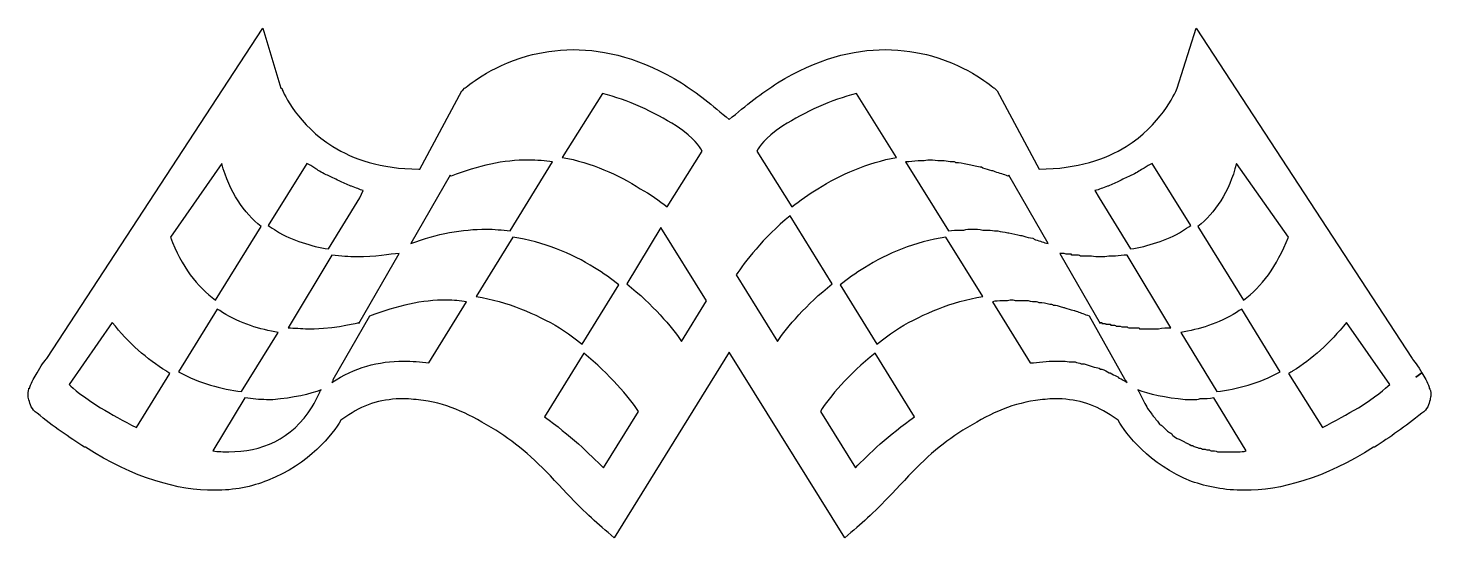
# Model space of a CAD drawing. Header units: centimetres. Extents: x -28.8 to 28.8, y -10.5 to 10.5.
import ezdxf

# ---------------------------------------------------------------- set-up
doc = ezdxf.new("R2010")
doc.units = ezdxf.units.CM
doc.header["$MEASUREMENT"] = 0
doc.layers.add('Layer 1', color=7, linetype='Continuous')

msp = doc.modelspace()

# ---------------------------------------------------------------- linework, layer by layer
at = {"layer": 'Layer 1'}
for points, knots in [([(28.77051, -4.3127), (28.77051, -4.3127), (28.77051, -4.3127), (28.77051, -4.3127), (28.77051, -4.3127), (28.77051, -4.3127), (28.77051, -4.27571), (28.77051, -4.27571), (28.77051, -4.27571), (28.69651, -4.05473), (28.58655, -3.87026), (28.47455, -3.68627), (28.47455, -3.68627), (28.47455, -3.68627), (28.21653, -3.87026), (28.21653, -3.87026), (28.21653, -3.87026), (28.21653, -3.87026), (28.47455, -3.68627), (28.47455, -3.68627), (28.47455, -3.68627), (28.32855, -3.42827), (28.10657, -3.1698), (28.06955, -3.0963), (28.06955, -3.0963), (28.06955, -3.0963), (19.18617, 10.46878), (19.18617, 10.46878), (19.18617, 10.46878), (19.18617, 10.46878), (18.41221, 7.99895), (18.41221, 7.99895), (18.41221, 7.99895), (18.41221, 7.99895), (18.41221, 7.99895), (18.41221, 7.99895), (18.41221, 7.99895), (18.30122, 7.74098), (17.71128, 6.48754), (16.31137, 5.60312), (16.31137, 5.60312), (15.46341, 5.08716), (14.32054, 4.68168), (12.73563, 4.68168), (12.73563, 4.68168), (12.73563, 4.68168), (12.73563, 4.68168), (12.73563, 4.68168), (12.73563, 4.68168), (12.73563, 4.68168), (11.00277, 7.88846), (11.00277, 7.88846), (11.00277, 7.88846), (11.00277, 7.88846), (10.89178, 7.99895), (10.89178, 7.99895), (10.89178, 7.99895), (10.81875, 8.03594), (9.89785, 8.88388), (8.31193, 9.32586), (8.31193, 9.32586), (7.759, 9.47334), (7.13199, 9.58383), (6.3951, 9.58383), (6.3951, 9.58383), (5.10515, 9.58383), (3.5943, 9.21534), (1.97238, 8.22043), (1.97238, 8.22043), (1.34545, 7.81445), (0.68248, 7.29849), (-0.01845, 6.70902), (-0.01845, 6.70902), (-0.68142, 7.29849), (-1.34539, 7.81445), (-1.97235, 8.22043), (-1.97235, 8.22043), (-3.59422, 9.21537), (-5.10512, 9.58383), (-6.43304, 9.58383), (-6.43304, 9.58383), (-7.133, 9.58383), (-7.75895, 9.47334), (-8.3129, 9.32586), (-8.3129, 9.32586), (-9.8968, 8.88387), (-10.81874, 8.03594), (-10.89275, 7.99895), (-10.89275, 7.99895), (-10.89275, 7.99895), (-10.96675, 7.92545), (-10.96675, 7.92545), (-10.96675, 7.92545), (-10.96675, 7.92545), (-11.00273, 7.88846), (-11.00273, 7.88846), (-11.00273, 7.88846), (-11.00273, 7.88846), (-12.73562, 4.68168), (-12.73562, 4.68168), (-12.73562, 4.68168), (-12.73562, 4.68168), (-12.77262, 4.68168), (-12.77262, 4.68168), (-12.77262, 4.68168), (-14.35848, 4.68168), (-15.46343, 5.08715), (-16.31137, 5.60312), (-16.31137, 5.60312), (-17.71229, 6.48754), (-18.33824, 7.74098), (-18.41221, 7.99895), (-18.41221, 7.99895), (-18.4492, 7.99895), (-18.4492, 7.99895), (-18.4492, 7.99895), (-18.4492, 7.99895), (-18.4492, 7.99895), (-19.18619, 10.46878), (-19.18619, 10.46878), (-19.18619, 10.46878), (-19.18619, 10.46878), (-28.06958, -3.09627), (-28.06958, -3.09627), (-28.06958, -3.09627), (-28.14358, -3.16977), (-28.32755, -3.42824), (-28.47556, -3.68624), (-28.47556, -3.68624), (-28.58655, -3.87023), (-28.69755, -4.05473), (-28.77054, -4.27568), (-28.77054, -4.27568), (-28.77054, -4.27568), (-28.77054, -4.31267), (-28.77054, -4.31267), (-28.77054, -4.31267), (-28.77054, -4.31267), (-28.80753, -4.31267), (-28.80753, -4.31267), (-28.80753, -4.31267), (-28.80753, -4.34966), (-28.84452, -4.46018), (-28.84452, -4.60765), (-28.84452, -4.60765), (-28.84452, -4.64464), (-28.84452, -4.71814), (-28.80753, -4.79161), (-28.80753, -4.79161), (-28.77054, -4.97613), (-28.69754, -5.19708), (-28.47556, -5.34456), (-28.47556, -5.34456), (-27.81161, -5.89751), (-27.14865, -6.34), (-26.52169, -6.74548), (-26.52169, -6.74548), (-26.52169, -6.74548), (-26.48568, -6.74549), (-26.48568, -6.74549), (-26.48568, -6.74549), (-24.45781, -8.03589), (-22.68793, -8.51486), (-21.17705, -8.51486), (-21.17705, -8.51486), (-20.3661, -8.51486), (-19.62916, -8.36738), (-19.0022, -8.10939), (-19.0022, -8.10939), (-17.27032, -7.44595), (-16.31139, -6.19254), (-15.98042, -5.63956), (-15.98042, -5.63956), (-15.86842, -5.56606), (-15.75843, -5.49208), (-15.64845, -5.41855), (-15.64845, -5.41855), (-14.9845, -4.9391), (-14.21055, -4.75511), (-13.3996, -4.75511), (-13.3996, -4.75511), (-13.14063, -4.75511), (-12.84665, -4.7916), (-12.58865, -4.82858), (-12.58865, -4.82858), (-11.48272, -4.97609), (-10.67182, -5.41855), (-9.60288, -6.04503), (-9.60288, -6.04503), (-8.71793, -6.63497), (-7.94397, -7.26145), (-7.02303, -8.29386), (-7.02303, -8.29386), (-6.0641, -9.2888), (-5.65913, -9.69427), (-4.99516, -10.24723), (-4.99516, -10.24723), (-4.99516, -10.24723), (-4.73716, -10.46871), (-4.73716, -10.46871), (-4.73716, -10.46871), (-4.73716, -10.46871), (-0.01847, -2.83823), (-0.01847, -2.83823), (-0.01847, -2.83823), (-0.01847, -2.83823), (4.73617, -10.46871), (4.73617, -10.46871), (4.73617, -10.46871), (4.73617, -10.46871), (4.99414, -10.24723), (4.99414, -10.24723), (4.99414, -10.24723), (5.65814, -9.69428), (6.06409, -9.28878), (7.02204, -8.29386), (7.02204, -8.29386), (7.94401, -7.26143), (8.67992, -6.63498), (9.60189, -6.04503), (9.60189, -6.04503), (10.63382, -5.41855), (11.48173, -4.97611), (12.58766, -4.82858), (12.58766, -4.82858), (12.84568, -4.79159), (13.10365, -4.75511), (13.36162, -4.75511), (13.36162, -4.75511), (14.20958, -4.75511), (14.94751, -4.9391), (15.64749, -5.41855), (15.64749, -5.41855), (15.75745, -5.49205), (15.86847, -5.56603), (15.97946, -5.63956), (15.97946, -5.63956), (16.31143, -6.19251), (17.23237, -7.44592), (19.00124, -8.14638), (19.00124, -8.14638), (19.6292, -8.36739), (20.36514, -8.51487), (21.17712, -8.51487), (21.17712, -8.51487), (22.65098, -8.51487), (24.45687, -8.03589), (26.48477, -6.7455), (26.48477, -6.7455), (26.48477, -6.7455), (26.52169, -6.74549), (26.52169, -6.74549), (26.52169, -6.74549), (27.14867, -6.34002), (27.77462, -5.89753), (28.47461, -5.34457), (28.47461, -5.34457), (28.69657, -5.19709), (28.77057, -4.97611), (28.80658, -4.79162), (28.80658, -4.79162), (28.80658, -4.71815), (28.84457, -4.64464), (28.84457, -4.60766), (28.84457, -4.60766), (28.84452, -4.4602), (28.80652, -4.34968), (28.77051, -4.3127)], [0, 0, 0, 0, 0.01470588, 0.01470588, 0.01470588, 0.01470588, 0.02941176, 0.02941176, 0.02941176, 0.02941176, 0.04411765, 0.04411765, 0.04411765, 0.04411765, 0.05882353, 0.05882353, 0.05882353, 0.05882353, 0.07352941, 0.07352941, 0.07352941, 0.07352941, 0.08823529, 0.08823529, 0.08823529, 0.08823529, 0.10294118, 0.10294118, 0.10294118, 0.10294118, 0.11764706, 0.11764706, 0.11764706, 0.11764706, 0.13235294, 0.13235294, 0.13235294, 0.13235294, 0.14705882, 0.14705882, 0.14705882, 0.14705882, 0.16176471, 0.16176471, 0.16176471, 0.16176471, 0.17647059, 0.17647059, 0.17647059, 0.17647059, 0.19117647, 0.19117647, 0.19117647, 0.19117647, 0.20588235, 0.20588235, 0.20588235, 0.20588235, 0.22058824, 0.22058824, 0.22058824, 0.22058824, 0.23529412, 0.23529412, 0.23529412, 0.23529412, 0.25, 0.25, 0.25, 0.25, 0.26470588, 0.26470588, 0.26470588, 0.26470588, 0.27941176, 0.27941176, 0.27941176, 0.27941176, 0.29411765, 0.29411765, 0.29411765, 0.29411765, 0.30882353, 0.30882353, 0.30882353, 0.30882353, 0.32352941, 0.32352941, 0.32352941, 0.32352941, 0.33823529, 0.33823529, 0.33823529, 0.33823529, 0.35294118, 0.35294118, 0.35294118, 0.35294118, 0.36764706, 0.36764706, 0.36764706, 0.36764706, 0.38235294, 0.38235294, 0.38235294, 0.38235294, 0.39705882, 0.39705882, 0.39705882, 0.39705882, 0.41176471, 0.41176471, 0.41176471, 0.41176471, 0.42647059, 0.42647059, 0.42647059, 0.42647059, 0.44117647, 0.44117647, 0.44117647, 0.44117647, 0.45588235, 0.45588235, 0.45588235, 0.45588235, 0.47058824, 0.47058824, 0.47058824, 0.47058824, 0.48529412, 0.48529412, 0.48529412, 0.48529412, 0.5, 0.5, 0.5, 0.5, 0.51470588, 0.51470588, 0.51470588, 0.51470588, 0.52941176, 0.52941176, 0.52941176, 0.52941176, 0.54411765, 0.54411765, 0.54411765, 0.54411765, 0.55882353, 0.55882353, 0.55882353, 0.55882353, 0.57352941, 0.57352941, 0.57352941, 0.57352941, 0.58823529, 0.58823529, 0.58823529, 0.58823529, 0.60294118, 0.60294118, 0.60294118, 0.60294118, 0.61764706, 0.61764706, 0.61764706, 0.61764706, 0.63235294, 0.63235294, 0.63235294, 0.63235294, 0.64705882, 0.64705882, 0.64705882, 0.64705882, 0.66176471, 0.66176471, 0.66176471, 0.66176471, 0.67647059, 0.67647059, 0.67647059, 0.67647059, 0.69117647, 0.69117647, 0.69117647, 0.69117647, 0.70588235, 0.70588235, 0.70588235, 0.70588235, 0.72058824, 0.72058824, 0.72058824, 0.72058824, 0.73529412, 0.73529412, 0.73529412, 0.73529412, 0.75, 0.75, 0.75, 0.75, 0.76470588, 0.76470588, 0.76470588, 0.76470588, 0.77941176, 0.77941176, 0.77941176, 0.77941176, 0.79411765, 0.79411765, 0.79411765, 0.79411765, 0.80882353, 0.80882353, 0.80882353, 0.80882353, 0.82352941, 0.82352941, 0.82352941, 0.82352941, 0.83823529, 0.83823529, 0.83823529, 0.83823529, 0.85294118, 0.85294118, 0.85294118, 0.85294118, 0.86764706, 0.86764706, 0.86764706, 0.86764706, 0.88235294, 0.88235294, 0.88235294, 0.88235294, 0.89705882, 0.89705882, 0.89705882, 0.89705882, 0.91176471, 0.91176471, 0.91176471, 0.91176471, 0.92647059, 0.92647059, 0.92647059, 0.92647059, 0.94117647, 0.94117647, 0.94117647, 0.94117647, 0.95588235, 0.95588235, 0.95588235, 0.95588235, 0.97058824, 0.97058824, 0.97058824, 0.97058824, 1, 1, 1, 1]), ([(-2.56232, 3.13329), (-2.89331, 3.39126), (-3.26228, 3.64925), (-3.66727, 3.87074), (-3.66727, 3.87074), (-4.58921, 4.46021), (-5.65913, 4.93966), (-6.87503, 5.16064), (-6.87503, 5.16064), (-6.87503, 5.16064), (-5.21617, 7.77795), (-5.21617, 7.77795), (-5.21617, 7.77795), (-4.18424, 7.51998), (-3.11533, 7.0405), (-2.19336, 6.45104), (-2.19336, 6.45104), (-1.38246, 5.89809), (-1.27145, 5.64009), (-1.12444, 5.41861), (-1.12444, 5.41861), (-1.12444, 5.41861), (-2.56232, 3.13329), (-2.56232, 3.13329)], [0, 0, 0, 0, 0.14285714, 0.14285714, 0.14285714, 0.14285714, 0.28571429, 0.28571429, 0.28571429, 0.28571429, 0.42857143, 0.42857143, 0.42857143, 0.42857143, 0.57142857, 0.57142857, 0.57142857, 0.57142857, 0.71428571, 0.71428571, 0.71428571, 0.71428571, 1, 1, 1, 1]), ([(3.63023, 3.87074), (3.2623, 3.64926), (2.89326, 3.39126), (2.56235, 3.13329), (2.56235, 3.13329), (2.56235, 3.13329), (1.12445, 5.41863), (1.12445, 5.41863), (1.12445, 5.41863), (1.27143, 5.64011), (1.38242, 5.89811), (2.19233, 6.45106), (2.19233, 6.45106), (3.1143, 7.04053), (4.18419, 7.51998), (5.21612, 7.77797), (5.21612, 7.77797), (5.21612, 7.77797), (6.874, 5.16066), (6.874, 5.16066), (6.874, 5.16066), (5.65813, 4.93965), (4.58918, 4.4602), (3.63023, 3.87074)], [0, 0, 0, 0, 0.14285714, 0.14285714, 0.14285714, 0.14285714, 0.28571429, 0.28571429, 0.28571429, 0.28571429, 0.42857143, 0.42857143, 0.42857143, 0.42857143, 0.57142857, 0.57142857, 0.57142857, 0.57142857, 0.71428571, 0.71428571, 0.71428571, 0.71428571, 1, 1, 1, 1]), ([(-21.14006, -0.70044), (-21.87801, -0.14749), (-22.54098, 0.66346), (-22.98394, 1.87988), (-22.98394, 1.87988), (-22.98394, 1.87988), (-20.88209, 4.90267), (-20.88209, 4.90267), (-20.88209, 4.90267), (-20.55012, 3.72326), (-19.96015, 2.8753), (-19.26019, 2.32235), (-19.26019, 2.32235), (-19.26019, 2.32235), (-21.14006, -0.70044), (-21.14006, -0.70044)], [0, 0, 0, 0, 0.2, 0.2, 0.2, 0.2, 0.4, 0.4, 0.4, 0.4, 0.6, 0.6, 0.6, 0.6, 1, 1, 1, 1]), ([(-15.05848, 3.79676), (-15.05848, 3.79676), (-15.05848, 3.79676), (-15.05848, 3.79676), (-15.05848, 3.79676), (-15.05848, 3.79676), (-15.20546, 3.50178), (-15.20546, 3.50178), (-15.20546, 3.50178), (-15.20546, 3.50178), (-15.20546, 3.50178), (-15.20546, 3.50178), (-15.20546, 3.50178), (-15.20546, 3.50178), (-16.49639, 1.40094), (-16.49639, 1.40094), (-16.49639, 1.40094), (-17.19635, 1.51143), (-17.9703, 1.73241), (-18.63425, 2.13788), (-18.63425, 2.13788), (-18.74424, 2.21188), (-18.85422, 2.28536), (-18.96622, 2.35936), (-18.96622, 2.35936), (-18.96622, 2.35936), (-17.38033, 4.90267), (-17.38033, 4.90267), (-17.38033, 4.90267), (-17.27034, 4.86568), (-17.15935, 4.79218), (-17.04836, 4.71818), (-17.04836, 4.71818), (-16.93837, 4.64468), (-16.79039, 4.53419), (-16.60637, 4.46021), (-16.60637, 4.46021), (-16.60637, 4.46021), (-16.56938, 4.42372), (-16.53239, 4.42372), (-16.53239, 4.42372), (-16.38539, 4.34974), (-16.23841, 4.27624), (-16.05341, 4.20224), (-16.05341, 4.20224), (-16.05341, 4.20224), (-16.05341, 4.20224), (-16.05341, 4.20224), (-16.05341, 4.20224), (-15.90643, 4.12874), (-15.72144, 4.05476), (-15.57443, 3.98126), (-15.57443, 3.98126), (-15.57443, 3.98126), (-15.53746, 3.98125), (-15.53746, 3.98125), (-15.53746, 3.98125), (-15.35244, 3.90722), (-15.20546, 3.83375), (-15.05848, 3.79676), (-15.05848, 3.79676), (-15.05848, 3.79676), (-15.05848, 3.79676), (-15.05848, 3.79676)], [0, 0, 0, 0, 0.05882353, 0.05882353, 0.05882353, 0.05882353, 0.11764706, 0.11764706, 0.11764706, 0.11764706, 0.17647059, 0.17647059, 0.17647059, 0.17647059, 0.23529412, 0.23529412, 0.23529412, 0.23529412, 0.29411765, 0.29411765, 0.29411765, 0.29411765, 0.35294118, 0.35294118, 0.35294118, 0.35294118, 0.41176471, 0.41176471, 0.41176471, 0.41176471, 0.47058824, 0.47058824, 0.47058824, 0.47058824, 0.52941176, 0.52941176, 0.52941176, 0.52941176, 0.58823529, 0.58823529, 0.58823529, 0.58823529, 0.64705882, 0.64705882, 0.64705882, 0.64705882, 0.70588235, 0.70588235, 0.70588235, 0.70588235, 0.76470588, 0.76470588, 0.76470588, 0.76470588, 0.82352941, 0.82352941, 0.82352941, 0.82352941, 0.88235294, 0.88235294, 0.88235294, 0.88235294, 1, 1, 1, 1]), ([(-9.01289, 2.13785), (-9.34489, 2.17484), (-9.67686, 2.21185), (-10.00886, 2.21185), (-10.00886, 2.21185), (-10.96678, 2.21185), (-12.0357, 2.02736), (-13.10464, 1.62188), (-13.10464, 1.62188), (-13.10464, 1.62188), (-11.48272, 4.42369), (-11.48272, 4.42369), (-11.48272, 4.42369), (-11.48272, 4.42369), (-11.44576, 4.3867), (-11.44576, 4.3867), (-11.44576, 4.3867), (-10.33983, 4.82919), (-9.27091, 5.05017), (-8.27497, 5.05017), (-8.27497, 5.05017), (-7.90699, 5.05017), (-7.57501, 5.01318), (-7.28104, 4.97617), (-7.28104, 4.97617), (-7.28104, 4.97617), (-9.01289, 2.13785), (-9.01289, 2.13785)], [0, 0, 0, 0, 0.125, 0.125, 0.125, 0.125, 0.25, 0.25, 0.25, 0.25, 0.375, 0.375, 0.375, 0.375, 0.5, 0.5, 0.5, 0.5, 0.625, 0.625, 0.625, 0.625, 0.75, 0.75, 0.75, 0.75, 1, 1, 1, 1]), ([(12.58762, 1.76939), (12.55166, 1.80638), (12.51362, 1.80638), (12.47766, 1.84339), (12.47766, 1.84339), (12.32965, 1.84339), (12.21969, 1.87988), (12.1087, 1.91689), (12.1087, 1.91689), (12.03567, 1.95388), (11.99771, 1.95388), (11.96167, 1.95388), (11.96167, 1.95388), (11.81366, 1.99087), (11.66571, 2.02735), (11.48169, 2.06437), (11.48169, 2.06437), (11.48169, 2.06437), (11.44573, 2.06437), (11.44573, 2.06437), (11.44573, 2.06437), (11.29772, 2.10136), (11.14971, 2.10136), (11.03975, 2.13787), (11.03975, 2.13787), (10.96575, 2.13787), (10.92974, 2.13787), (10.89174, 2.13787), (10.89174, 2.13787), (10.78173, 2.17486), (10.67177, 2.17486), (10.52376, 2.17486), (10.52376, 2.17486), (10.48677, 2.17486), (10.44976, 2.17486), (10.4138, 2.17486), (10.4138, 2.17486), (10.26579, 2.21185), (10.11778, 2.21185), (9.97083, 2.21185), (9.97083, 2.21185), (9.85984, 2.21185), (9.7498, 2.21185), (9.63886, 2.17486), (9.63886, 2.17486), (9.60187, 2.17486), (9.52787, 2.17486), (9.49183, 2.17486), (9.49183, 2.17486), (9.34382, 2.17486), (9.15986, 2.17486), (9.01185, 2.13787), (9.01185, 2.13787), (9.01185, 2.13787), (7.24298, 4.97616), (7.24298, 4.97616), (7.24298, 4.97616), (7.42798, 4.97616), (7.57495, 5.01315), (7.75897, 5.01315), (7.75897, 5.01315), (7.79596, 5.01315), (7.86996, 5.01315), (7.94397, 5.01315), (7.94397, 5.01315), (8.01694, 5.01315), (8.12793, 5.05014), (8.2379, 5.05014), (8.2379, 5.05014), (8.2379, 5.05014), (8.2379, 5.05014), (8.2379, 5.05014), (8.2379, 5.05014), (8.38591, 5.05014), (8.53392, 5.01315), (8.67989, 5.01315), (8.67989, 5.01315), (8.75389, 5.01315), (8.79186, 5.01315), (8.8279, 5.01315), (8.8279, 5.01315), (8.93889, 5.01315), (9.04991, 4.97616), (9.15987, 4.97616), (9.15987, 4.97616), (9.23387, 4.97616), (9.26983, 4.97616), (9.30788, 4.93967), (9.30788, 4.93967), (9.45486, 4.93967), (9.60186, 4.90268), (9.78582, 4.86569), (9.78582, 4.86569), (9.78582, 4.86569), (9.78582, 4.86569), (9.78582, 4.86569), (9.78582, 4.86569), (9.97082, 4.8292), (10.11779, 4.79219), (10.30279, 4.7552), (10.30279, 4.7552), (10.33978, 4.7552), (10.37576, 4.7552), (10.41378, 4.71821), (10.41378, 4.71821), (10.56076, 4.68172), (10.67175, 4.64471), (10.78171, 4.60772), (10.78171, 4.60772), (10.85571, 4.60772), (10.89172, 4.57073), (10.92972, 4.57073), (10.92972, 4.57073), (11.11374, 4.49723), (11.2977, 4.46024), (11.44571, 4.38674), (11.44571, 4.38674), (11.44571, 4.38674), (11.48167, 4.42373), (11.48167, 4.42373), (11.48167, 4.42373), (11.48167, 4.42373), (13.10359, 1.62192), (13.10359, 1.62192), (13.10359, 1.62192), (12.91959, 1.6589), (12.77164, 1.7324), (12.58762, 1.76939)], [0, 0, 0, 0, 0.03030303, 0.03030303, 0.03030303, 0.03030303, 0.06060606, 0.06060606, 0.06060606, 0.06060606, 0.09090909, 0.09090909, 0.09090909, 0.09090909, 0.12121212, 0.12121212, 0.12121212, 0.12121212, 0.15151515, 0.15151515, 0.15151515, 0.15151515, 0.18181818, 0.18181818, 0.18181818, 0.18181818, 0.21212121, 0.21212121, 0.21212121, 0.21212121, 0.24242424, 0.24242424, 0.24242424, 0.24242424, 0.27272727, 0.27272727, 0.27272727, 0.27272727, 0.3030303, 0.3030303, 0.3030303, 0.3030303, 0.33333333, 0.33333333, 0.33333333, 0.33333333, 0.36363636, 0.36363636, 0.36363636, 0.36363636, 0.39393939, 0.39393939, 0.39393939, 0.39393939, 0.42424242, 0.42424242, 0.42424242, 0.42424242, 0.45454545, 0.45454545, 0.45454545, 0.45454545, 0.48484848, 0.48484848, 0.48484848, 0.48484848, 0.51515152, 0.51515152, 0.51515152, 0.51515152, 0.54545455, 0.54545455, 0.54545455, 0.54545455, 0.57575758, 0.57575758, 0.57575758, 0.57575758, 0.60606061, 0.60606061, 0.60606061, 0.60606061, 0.63636364, 0.63636364, 0.63636364, 0.63636364, 0.66666667, 0.66666667, 0.66666667, 0.66666667, 0.6969697, 0.6969697, 0.6969697, 0.6969697, 0.72727273, 0.72727273, 0.72727273, 0.72727273, 0.75757576, 0.75757576, 0.75757576, 0.75757576, 0.78787879, 0.78787879, 0.78787879, 0.78787879, 0.81818182, 0.81818182, 0.81818182, 0.81818182, 0.84848485, 0.84848485, 0.84848485, 0.84848485, 0.87878788, 0.87878788, 0.87878788, 0.87878788, 0.90909091, 0.90909091, 0.90909091, 0.90909091, 0.93939394, 0.93939394, 0.93939394, 0.93939394, 1, 1, 1, 1]), ([(15.5374, 3.98123), (15.5374, 3.98123), (15.57341, 3.98123), (15.57341, 3.98123), (15.57341, 3.98123), (15.72142, 4.05473), (15.90538, 4.12871), (16.05339, 4.20221), (16.05339, 4.20221), (16.05339, 4.20221), (16.05339, 4.20221), (16.05339, 4.20221), (16.05339, 4.20221), (16.20037, 4.27621), (16.38536, 4.34972), (16.53234, 4.42369), (16.53234, 4.42369), (16.56933, 4.42369), (16.56933, 4.46018), (16.60537, 4.46018), (16.60537, 4.46018), (16.75338, 4.53418), (16.90139, 4.64467), (17.04834, 4.71815), (17.04834, 4.71815), (17.15933, 4.79215), (17.26932, 4.86566), (17.37933, 4.90264), (17.37933, 4.90264), (17.37933, 4.90264), (18.96522, 2.35933), (18.96522, 2.35933), (18.96522, 2.35933), (18.85423, 2.28533), (18.74321, 2.21185), (18.63319, 2.13785), (18.63319, 2.13785), (17.96924, 1.73238), (17.19529, 1.5114), (16.49533, 1.40091), (16.49533, 1.40091), (16.49533, 1.40091), (15.20543, 3.50175), (15.20543, 3.50175), (15.20543, 3.50175), (15.20543, 3.50175), (15.20543, 3.50175), (15.20543, 3.50175), (15.20543, 3.50175), (15.20543, 3.50175), (15.02147, 3.79673), (15.02147, 3.79673), (15.02147, 3.79673), (15.02147, 3.79673), (15.02147, 3.79673), (15.02147, 3.79673), (15.02147, 3.79673), (15.20543, 3.83375), (15.35246, 3.90722), (15.5374, 3.98123)], [0, 0, 0, 0, 0.0625, 0.0625, 0.0625, 0.0625, 0.125, 0.125, 0.125, 0.125, 0.1875, 0.1875, 0.1875, 0.1875, 0.25, 0.25, 0.25, 0.25, 0.3125, 0.3125, 0.3125, 0.3125, 0.375, 0.375, 0.375, 0.375, 0.4375, 0.4375, 0.4375, 0.4375, 0.5, 0.5, 0.5, 0.5, 0.5625, 0.5625, 0.5625, 0.5625, 0.625, 0.625, 0.625, 0.625, 0.6875, 0.6875, 0.6875, 0.6875, 0.75, 0.75, 0.75, 0.75, 0.8125, 0.8125, 0.8125, 0.8125, 0.875, 0.875, 0.875, 0.875, 1, 1, 1, 1]), ([(21.14006, -0.70044), (21.14006, -0.70044), (19.25914, 2.32235), (19.25914, 2.32235), (19.25914, 2.32235), (19.96013, 2.8753), (20.55007, 3.72327), (20.84503, 4.90267), (20.84503, 4.90267), (20.84503, 4.90267), (22.98289, 1.87988), (22.98289, 1.87988), (22.98289, 1.87988), (22.50293, 0.66346), (21.87698, -0.14749), (21.14006, -0.70044)], [0, 0, 0, 0, 0.2, 0.2, 0.2, 0.2, 0.4, 0.4, 0.4, 0.4, 0.6, 0.6, 0.6, 0.6, 1, 1, 1, 1]), ([(1.97235, -2.39584), (1.97235, -2.39584), (0.27648, 0.33199), (0.27648, 0.33199), (0.27648, 0.33199), (0.60845, 0.84795), (1.38241, 1.8434), (2.48834, 2.76481), (2.48834, 2.76481), (2.48834, 2.76481), (4.22022, -0.037), (4.22022, -0.037), (4.22022, -0.037), (3.15131, -0.88444), (2.37735, -1.80587), (1.97235, -2.39584)], [0, 0, 0, 0, 0.2, 0.2, 0.2, 0.2, 0.4, 0.4, 0.4, 0.4, 0.6, 0.6, 0.6, 0.6, 1, 1, 1, 1]), ([(-10.4138, -0.55297), (-10.4138, -0.55297), (-8.90292, 1.87987), (-8.90292, 1.87987), (-8.90292, 1.87987), (-7.64898, 1.69588), (-6.50606, 1.2164), (-5.54814, 0.62696), (-5.54814, 0.62696), (-5.17918, 0.40548), (-4.84721, 0.14751), (-4.5532, -0.0735), (-4.5532, -0.0735), (-4.5532, -0.0735), (-6.06408, -2.50632), (-6.06408, -2.50632), (-6.06408, -2.50632), (-6.35906, -2.28534), (-6.65304, -2.06436), (-6.98504, -1.84288), (-6.98504, -1.84288), (-7.98096, -1.25342), (-9.1229, -0.77395), (-10.4138, -0.55297)], [0, 0, 0, 0, 0.14285714, 0.14285714, 0.14285714, 0.14285714, 0.28571429, 0.28571429, 0.28571429, 0.28571429, 0.42857143, 0.42857143, 0.42857143, 0.42857143, 0.57142857, 0.57142857, 0.57142857, 0.57142857, 0.71428571, 0.71428571, 0.71428571, 0.71428571, 1, 1, 1, 1]), ([(-1.97238, -2.39584), (-2.37738, -1.80587), (-3.15131, -0.88443), (-4.22123, -0.037), (-4.22123, -0.037), (-4.22123, -0.037), (-2.82031, 2.28533), (-2.82031, 2.28533), (-2.82031, 2.28533), (-2.82031, 2.28533), (-0.94045, -0.73695), (-0.94045, -0.73695), (-0.94045, -0.73695), (-0.94045, -0.73695), (-1.97238, -2.39584), (-1.97238, -2.39584)], [0, 0, 0, 0, 0.2, 0.2, 0.2, 0.2, 0.4, 0.4, 0.4, 0.4, 0.6, 0.6, 0.6, 0.6, 1, 1, 1, 1]), ([(6.06408, -2.50631), (6.06408, -2.50631), (4.55217, -0.07349), (4.55217, -0.07349), (4.55217, -0.07349), (4.84713, 0.14752), (5.17812, 0.40549), (5.54809, 0.62697), (5.54809, 0.62697), (6.50601, 1.21644), (7.61195, 1.69589), (8.9019, 1.87988), (8.9019, 1.87988), (8.9019, 1.87988), (10.41381, -0.55296), (10.41381, -0.55296), (10.41381, -0.55296), (9.12288, -0.77394), (7.97996, -1.25342), (6.98502, -1.84286), (6.98502, -1.84286), (6.65304, -2.06435), (6.35808, -2.28535), (6.06408, -2.50631)], [0, 0, 0, 0, 0.14285714, 0.14285714, 0.14285714, 0.14285714, 0.28571429, 0.28571429, 0.28571429, 0.28571429, 0.42857143, 0.42857143, 0.42857143, 0.42857143, 0.57142857, 0.57142857, 0.57142857, 0.57142857, 0.71428571, 0.71428571, 0.71428571, 0.71428571, 1, 1, 1, 1]), ([(-15.24245, -1.65887), (-15.24245, -1.65887), (-15.24245, -1.62188), (-15.24245, -1.62188), (-15.24245, -1.62188), (-15.27944, -1.62188), (-16.01638, -1.84289), (-17.08533, -1.87988), (-17.08533, -1.87988), (-17.15933, -1.87988), (-17.23233, -1.87988), (-17.3433, -1.87988), (-17.3433, -1.87988), (-17.6023, -1.87988), (-17.89625, -1.84289), (-18.15425, -1.84289), (-18.15425, -1.84289), (-18.15425, -1.84289), (-16.34839, 1.14291), (-16.34839, 1.14291), (-16.34839, 1.14291), (-15.98041, 1.10592), (-15.64843, 1.06891), (-15.31646, 1.06891), (-15.31646, 1.06891), (-14.57851, 1.06891), (-13.95256, 1.1794), (-13.58357, 1.21639), (-13.58357, 1.21639), (-13.58357, 1.21639), (-15.24245, -1.65887), (-15.24245, -1.65887)], [0, 0, 0, 0, 0.11111111, 0.11111111, 0.11111111, 0.11111111, 0.22222222, 0.22222222, 0.22222222, 0.22222222, 0.33333333, 0.33333333, 0.33333333, 0.33333333, 0.44444444, 0.44444444, 0.44444444, 0.44444444, 0.55555556, 0.55555556, 0.55555556, 0.55555556, 0.66666667, 0.66666667, 0.66666667, 0.66666667, 0.77777778, 0.77777778, 0.77777778, 0.77777778, 1, 1, 1, 1]), ([(15.05745, 1.06893), (15.09444, 1.06893), (15.13145, 1.06893), (15.16844, 1.06893), (15.16844, 1.06893), (15.20543, 1.06893), (15.27943, 1.06893), (15.35246, 1.06893), (15.35246, 1.06893), (15.4634, 1.06893), (15.57344, 1.10592), (15.68443, 1.10592), (15.68443, 1.10592), (15.7574, 1.10592), (15.79542, 1.10592), (15.86839, 1.10592), (15.86839, 1.10592), (16.01542, 1.10592), (16.20036, 1.14291), (16.34739, 1.14291), (16.34739, 1.14291), (16.34739, 1.14291), (18.15426, -1.84289), (18.15426, -1.84289), (18.15426, -1.84289), (17.96926, -1.84289), (17.82229, -1.84289), (17.63729, -1.87988), (17.63729, -1.87988), (17.60128, -1.87988), (17.56426, -1.87988), (17.49031, -1.87988), (17.49031, -1.87988), (17.45332, -1.87988), (17.37932, -1.87988), (17.34328, -1.87988), (17.34328, -1.87988), (17.23229, -1.87988), (17.15932, -1.87988), (17.08531, -1.87988), (17.08531, -1.87988), (17.0113, -1.87988), (16.9373, -1.87988), (16.8633, -1.87988), (16.8633, -1.87988), (16.8633, -1.84289), (16.82734, -1.84289), (16.79033, -1.84289), (16.79033, -1.84289), (16.75332, -1.84289), (16.71633, -1.84289), (16.67934, -1.84289), (16.67934, -1.84289), (16.67934, -1.84289), (16.64333, -1.84289), (16.60534, -1.84289), (16.60534, -1.84289), (16.56933, -1.84289), (16.53231, -1.84289), (16.53231, -1.84289), (16.53231, -1.84289), (16.49532, -1.84289), (16.45836, -1.84289), (16.42137, -1.84289), (16.42137, -1.84289), (16.38536, -1.84289), (16.38536, -1.8059), (16.34737, -1.8059), (16.34737, -1.8059), (16.31136, -1.8059), (16.27337, -1.8059), (16.27337, -1.8059), (16.27337, -1.8059), (16.23736, -1.8059), (16.20034, -1.8059), (16.20034, -1.8059), (16.20034, -1.8059), (16.16335, -1.8059), (16.12737, -1.8059), (16.12737, -1.8059), (16.12737, -1.8059), (16.08932, -1.76941), (16.05337, -1.76941), (16.0154, -1.76941), (16.0154, -1.76941), (16.0154, -1.76941), (15.97939, -1.76941), (15.97939, -1.76941), (15.97939, -1.76941), (15.9424, -1.76941), (15.90539, -1.76941), (15.90539, -1.76941), (15.90539, -1.76941), (15.8684, -1.76941), (15.8684, -1.73242), (15.83139, -1.73242), (15.83139, -1.73242), (15.83139, -1.73242), (15.79543, -1.73242), (15.75739, -1.73242), (15.75739, -1.73242), (15.75739, -1.73242), (15.72142, -1.73243), (15.72142, -1.73243), (15.72142, -1.73243), (15.68443, -1.73243), (15.68443, -1.73243), (15.64742, -1.69544), (15.64742, -1.69544), (15.64742, -1.69544), (15.61043, -1.69544), (15.61043, -1.69544), (15.61043, -1.69544), (15.57344, -1.69544), (15.57344, -1.69544), (15.5374, -1.69544), (15.5374, -1.69544), (15.5374, -1.69544), (15.5374, -1.69544), (15.49941, -1.69544), (15.49941, -1.69544), (15.49941, -1.69544), (15.4634, -1.69544), (15.4634, -1.65893), (15.4634, -1.65893), (15.4634, -1.65893), (15.4634, -1.65893), (15.42646, -1.65893), (15.42646, -1.65893), (15.42646, -1.65893), (15.38948, -1.65892), (15.38948, -1.65892), (15.38948, -1.65892), (15.38948, -1.65892), (15.35249, -1.65892), (15.35249, -1.65892), (15.35249, -1.65892), (15.35249, -1.65892), (15.35249, -1.65892), (15.3155, -1.65892), (15.3155, -1.65892), (15.3155, -1.65892), (15.3155, -1.62193), (15.3155, -1.62193), (15.3155, -1.62193), (15.27949, -1.62193), (15.2415, -1.62193), (15.2415, -1.62193), (15.2415, -1.62193), (15.2415, -1.62193), (15.2415, -1.65892), (15.2415, -1.65892), (15.2415, -1.65892), (15.2415, -1.65892), (13.58362, 1.21636), (13.58362, 1.21636), (13.58362, 1.21636), (13.65762, 1.21636), (13.69358, 1.21636), (13.76758, 1.21636), (13.76758, 1.21636), (13.80457, 1.21636), (13.80457, 1.17937), (13.84158, 1.17937), (13.84158, 1.17937), (13.91558, 1.17937), (13.98856, 1.17937), (14.06256, 1.17937), (14.06256, 1.17937), (14.06256, 1.14288), (14.06256, 1.14288), (14.09955, 1.14288), (14.09955, 1.14288), (14.17355, 1.14288), (14.24658, 1.14288), (14.35757, 1.14288), (14.35757, 1.14288), (14.39353, 1.14288), (14.39353, 1.10589), (14.43152, 1.10589), (14.43152, 1.10589), (14.50552, 1.10589), (14.61554, 1.10589), (14.68954, 1.10589), (14.68954, 1.10589), (14.7255, 1.10589), (14.7255, 1.10589), (14.7255, 1.10589), (14.7255, 1.10589), (14.83647, 1.10592), (14.94746, 1.10592), (15.05745, 1.06893)], [0, 0, 0, 0, 0.02040816, 0.02040816, 0.02040816, 0.02040816, 0.04081633, 0.04081633, 0.04081633, 0.04081633, 0.06122449, 0.06122449, 0.06122449, 0.06122449, 0.08163265, 0.08163265, 0.08163265, 0.08163265, 0.10204082, 0.10204082, 0.10204082, 0.10204082, 0.12244898, 0.12244898, 0.12244898, 0.12244898, 0.14285714, 0.14285714, 0.14285714, 0.14285714, 0.16326531, 0.16326531, 0.16326531, 0.16326531, 0.18367347, 0.18367347, 0.18367347, 0.18367347, 0.20408163, 0.20408163, 0.20408163, 0.20408163, 0.2244898, 0.2244898, 0.2244898, 0.2244898, 0.24489796, 0.24489796, 0.24489796, 0.24489796, 0.26530612, 0.26530612, 0.26530612, 0.26530612, 0.28571429, 0.28571429, 0.28571429, 0.28571429, 0.30612245, 0.30612245, 0.30612245, 0.30612245, 0.32653061, 0.32653061, 0.32653061, 0.32653061, 0.34693878, 0.34693878, 0.34693878, 0.34693878, 0.36734694, 0.36734694, 0.36734694, 0.36734694, 0.3877551, 0.3877551, 0.3877551, 0.3877551, 0.40816327, 0.40816327, 0.40816327, 0.40816327, 0.42857143, 0.42857143, 0.42857143, 0.42857143, 0.44897959, 0.44897959, 0.44897959, 0.44897959, 0.46938776, 0.46938776, 0.46938776, 0.46938776, 0.48979592, 0.48979592, 0.48979592, 0.48979592, 0.51020408, 0.51020408, 0.51020408, 0.51020408, 0.53061224, 0.53061224, 0.53061224, 0.53061224, 0.55102041, 0.55102041, 0.55102041, 0.55102041, 0.57142857, 0.57142857, 0.57142857, 0.57142857, 0.59183673, 0.59183673, 0.59183673, 0.59183673, 0.6122449, 0.6122449, 0.6122449, 0.6122449, 0.63265306, 0.63265306, 0.63265306, 0.63265306, 0.65306122, 0.65306122, 0.65306122, 0.65306122, 0.67346939, 0.67346939, 0.67346939, 0.67346939, 0.69387755, 0.69387755, 0.69387755, 0.69387755, 0.71428571, 0.71428571, 0.71428571, 0.71428571, 0.73469388, 0.73469388, 0.73469388, 0.73469388, 0.75510204, 0.75510204, 0.75510204, 0.75510204, 0.7755102, 0.7755102, 0.7755102, 0.7755102, 0.79591837, 0.79591837, 0.79591837, 0.79591837, 0.81632653, 0.81632653, 0.81632653, 0.81632653, 0.83673469, 0.83673469, 0.83673469, 0.83673469, 0.85714286, 0.85714286, 0.85714286, 0.85714286, 0.87755102, 0.87755102, 0.87755102, 0.87755102, 0.89795918, 0.89795918, 0.89795918, 0.89795918, 0.91836735, 0.91836735, 0.91836735, 0.91836735, 0.93877551, 0.93877551, 0.93877551, 0.93877551, 0.95918367, 0.95918367, 0.95918367, 0.95918367, 1, 1, 1, 1]), ([(-21.06606, -1.0689), (-20.99306, -1.10589), (-20.91908, -1.1424), (-20.84609, -1.21641), (-20.84609, -1.21641), (-20.84609, -1.21641), (-20.84609, -1.21641), (-20.84609, -1.21641), (-20.84609, -1.21641), (-20.10814, -1.65887), (-19.29719, -1.91687), (-18.56025, -2.02733), (-18.56025, -2.02733), (-18.56025, -2.02733), (-20.07113, -4.46017), (-20.07113, -4.46017), (-20.07113, -4.46017), (-20.88208, -4.34965), (-21.80402, -4.12817), (-22.65196, -3.64922), (-22.65196, -3.64922), (-22.65196, -3.64922), (-21.06606, -1.0689), (-21.06606, -1.0689)], [0, 0, 0, 0, 0.14285714, 0.14285714, 0.14285714, 0.14285714, 0.28571429, 0.28571429, 0.28571429, 0.28571429, 0.42857143, 0.42857143, 0.42857143, 0.42857143, 0.57142857, 0.57142857, 0.57142857, 0.57142857, 0.71428571, 0.71428571, 0.71428571, 0.71428571, 1, 1, 1, 1]), ([(-12.36667, -3.28077), (-12.69864, -3.24378), (-13.0676, -3.20677), (-13.39958, -3.20677), (-13.39958, -3.20677), (-14.43151, -3.20677), (-15.42645, -3.46477), (-16.34839, -4.09172), (-16.34839, -4.09172), (-16.34839, -4.09172), (-16.3114, -4.05473), (-16.3114, -4.05473), (-16.3114, -4.05473), (-16.3114, -4.01774), (-16.3114, -4.01774), (-16.3114, -4.01774), (-16.3114, -4.01774), (-16.3114, -4.01774), (-16.3114, -4.01774), (-16.3114, -3.98075), (-16.3114, -3.98075), (-16.3114, -3.98075), (-14.80052, -1.36394), (-14.80052, -1.36394), (-14.80052, -1.36394), (-13.6576, -0.92145), (-12.62467, -0.70047), (-11.63073, -0.70047), (-11.63073, -0.70047), (-11.33474, -0.70047), (-11.07675, -0.73696), (-10.81878, -0.77397), (-10.81878, -0.77397), (-10.81878, -0.77397), (-12.36667, -3.28077), (-12.36667, -3.28077), (-12.36667, -3.28077), (-12.36667, -3.28077), (-12.36667, -3.28077), (-12.36667, -3.28077)], [0, 0, 0, 0, 0.09090909, 0.09090909, 0.09090909, 0.09090909, 0.18181818, 0.18181818, 0.18181818, 0.18181818, 0.27272727, 0.27272727, 0.27272727, 0.27272727, 0.36363636, 0.36363636, 0.36363636, 0.36363636, 0.45454545, 0.45454545, 0.45454545, 0.45454545, 0.54545455, 0.54545455, 0.54545455, 0.54545455, 0.63636364, 0.63636364, 0.63636364, 0.63636364, 0.72727273, 0.72727273, 0.72727273, 0.72727273, 0.81818182, 0.81818182, 0.81818182, 0.81818182, 1, 1, 1, 1]), ([(15.9424, -3.83372), (15.83141, -3.79673), (15.7574, -3.75972), (15.64744, -3.68624), (15.64744, -3.68624), (15.64744, -3.68624), (15.64744, -3.68624), (15.61045, -3.68624), (15.61045, -3.68624), (15.53742, -3.64925), (15.42649, -3.57525), (15.31549, -3.53876), (15.31549, -3.53876), (15.27948, -3.53876), (15.24149, -3.53876), (15.20548, -3.50177), (15.20548, -3.50177), (15.13148, -3.46478), (15.02152, -3.46478), (14.91052, -3.42827), (14.91052, -3.42827), (14.91052, -3.42827), (14.91052, -3.42827), (14.91052, -3.42827), (14.91052, -3.42827), (14.79953, -3.39131), (14.68954, -3.35429), (14.57855, -3.3173), (14.57855, -3.3173), (14.54156, -3.3173), (14.50552, -3.3173), (14.46756, -3.3173), (14.46756, -3.3173), (14.39356, -3.28079), (14.2836, -3.28079), (14.20959, -3.2438), (14.20959, -3.2438), (14.17358, -3.2438), (14.17358, -3.2438), (14.13559, -3.2438), (14.13559, -3.2438), (14.02558, -3.2438), (13.91562, -3.2438), (13.8046, -3.20681), (13.8046, -3.20681), (13.8046, -3.20681), (13.76761, -3.20681), (13.7306, -3.20681), (13.7306, -3.20681), (13.61961, -3.20681), (13.54664, -3.20681), (13.43564, -3.20681), (13.43564, -3.20681), (13.43564, -3.20681), (13.39962, -3.20682), (13.39962, -3.20682), (13.39962, -3.20682), (13.21468, -3.20682), (13.06765, -3.20682), (12.88265, -3.24381), (12.88265, -3.24381), (12.88265, -3.24381), (12.88265, -3.24381), (12.88265, -3.24381), (12.88265, -3.24381), (12.69869, -3.24381), (12.55171, -3.2808), (12.36671, -3.2808), (12.36671, -3.2808), (12.36671, -3.2808), (12.36671, -3.2808), (12.36671, -3.2808), (12.36671, -3.2808), (12.36671, -3.2808), (10.81879, -0.77398), (10.81879, -0.77398), (10.81879, -0.77398), (10.92978, -0.73699), (11.07681, -0.73699), (11.22379, -0.73699), (11.22379, -0.73699), (11.29779, -0.73699), (11.33478, -0.73699), (11.3718, -0.73699), (11.3718, -0.73699), (11.4458, -0.73699), (11.51981, -0.7005), (11.59278, -0.7005), (11.59278, -0.7005), (11.62977, -0.7005), (11.66581, -0.7005), (11.66581, -0.7005), (11.66581, -0.7005), (11.73981, -0.73699), (11.77778, -0.73699), (11.81377, -0.73699), (11.81377, -0.73699), (11.92476, -0.73699), (12.03578, -0.73699), (12.1458, -0.73699), (12.1458, -0.73699), (12.18279, -0.73699), (12.2198, -0.73699), (12.29376, -0.73699), (12.29376, -0.73699), (12.40377, -0.77398), (12.51373, -0.77398), (12.62475, -0.77398), (12.62475, -0.77398), (12.66174, -0.77398), (12.69875, -0.81097), (12.73574, -0.81097), (12.73574, -0.81097), (12.88272, -0.81097), (13.02972, -0.84796), (13.17773, -0.88447), (13.17773, -0.88447), (13.21472, -0.88447), (13.28769, -0.88447), (13.32569, -0.92146), (13.32569, -0.92146), (13.4357, -0.92146), (13.54672, -0.95845), (13.65772, -0.99496), (13.65772, -0.99496), (13.73069, -0.99496), (13.76768, -1.03195), (13.8047, -1.03195), (13.8047, -1.03195), (13.91569, -1.06894), (14.02568, -1.10593), (14.17366, -1.14244), (14.17366, -1.14244), (14.20967, -1.14244), (14.24669, -1.17943), (14.32069, -1.17943), (14.32069, -1.17943), (14.46767, -1.25343), (14.61565, -1.28992), (14.79964, -1.36392), (14.79964, -1.36392), (14.79964, -1.36392), (16.27355, -3.98073), (16.27355, -3.98073), (16.27355, -3.98073), (16.31154, -4.01772), (16.31154, -4.01772), (16.31154, -4.01772), (16.31154, -4.01772), (16.31154, -4.01772), (16.31154, -4.01772), (16.31154, -4.05471), (16.31154, -4.05471), (16.31154, -4.05471), (16.34755, -4.0917), (16.34755, -4.0917), (16.34755, -4.0917), (16.23754, -4.0177), (16.12758, -3.94419), (16.01558, -3.90721), (16.01558, -3.90721), (16.01543, -3.87023), (15.97939, -3.87023), (15.9424, -3.83372)], [0, 0, 0, 0, 0.02380952, 0.02380952, 0.02380952, 0.02380952, 0.04761905, 0.04761905, 0.04761905, 0.04761905, 0.07142857, 0.07142857, 0.07142857, 0.07142857, 0.0952381, 0.0952381, 0.0952381, 0.0952381, 0.11904762, 0.11904762, 0.11904762, 0.11904762, 0.14285714, 0.14285714, 0.14285714, 0.14285714, 0.16666667, 0.16666667, 0.16666667, 0.16666667, 0.19047619, 0.19047619, 0.19047619, 0.19047619, 0.21428571, 0.21428571, 0.21428571, 0.21428571, 0.23809524, 0.23809524, 0.23809524, 0.23809524, 0.26190476, 0.26190476, 0.26190476, 0.26190476, 0.28571429, 0.28571429, 0.28571429, 0.28571429, 0.30952381, 0.30952381, 0.30952381, 0.30952381, 0.33333333, 0.33333333, 0.33333333, 0.33333333, 0.35714286, 0.35714286, 0.35714286, 0.35714286, 0.38095238, 0.38095238, 0.38095238, 0.38095238, 0.4047619, 0.4047619, 0.4047619, 0.4047619, 0.42857143, 0.42857143, 0.42857143, 0.42857143, 0.45238095, 0.45238095, 0.45238095, 0.45238095, 0.47619048, 0.47619048, 0.47619048, 0.47619048, 0.5, 0.5, 0.5, 0.5, 0.52380952, 0.52380952, 0.52380952, 0.52380952, 0.54761905, 0.54761905, 0.54761905, 0.54761905, 0.57142857, 0.57142857, 0.57142857, 0.57142857, 0.5952381, 0.5952381, 0.5952381, 0.5952381, 0.61904762, 0.61904762, 0.61904762, 0.61904762, 0.64285714, 0.64285714, 0.64285714, 0.64285714, 0.66666667, 0.66666667, 0.66666667, 0.66666667, 0.69047619, 0.69047619, 0.69047619, 0.69047619, 0.71428571, 0.71428571, 0.71428571, 0.71428571, 0.73809524, 0.73809524, 0.73809524, 0.73809524, 0.76190476, 0.76190476, 0.76190476, 0.76190476, 0.78571429, 0.78571429, 0.78571429, 0.78571429, 0.80952381, 0.80952381, 0.80952381, 0.80952381, 0.83333333, 0.83333333, 0.83333333, 0.83333333, 0.85714286, 0.85714286, 0.85714286, 0.85714286, 0.88095238, 0.88095238, 0.88095238, 0.88095238, 0.9047619, 0.9047619, 0.9047619, 0.9047619, 0.92857143, 0.92857143, 0.92857143, 0.92857143, 0.95238095, 0.95238095, 0.95238095, 0.95238095, 1, 1, 1, 1]), ([(18.55924, -2.02736), (19.29719, -1.91687), (20.10711, -1.65887), (20.84505, -1.21644), (20.84505, -1.21644), (20.84505, -1.21644), (20.84505, -1.21644), (20.84505, -1.21644), (20.84505, -1.21644), (20.91905, -1.14244), (20.99306, -1.10592), (21.06608, -1.06893), (21.06608, -1.06893), (21.06608, -1.06893), (22.65093, -3.64925), (22.65093, -3.64925), (22.65093, -3.64925), (21.76701, -4.12823), (20.88105, -4.34971), (20.03415, -4.4602), (20.03415, -4.4602), (20.03415, -4.4602), (18.55924, -2.02736), (18.55924, -2.02736)], [0, 0, 0, 0, 0.14285714, 0.14285714, 0.14285714, 0.14285714, 0.28571429, 0.28571429, 0.28571429, 0.28571429, 0.42857143, 0.42857143, 0.42857143, 0.42857143, 0.57142857, 0.57142857, 0.57142857, 0.57142857, 0.71428571, 0.71428571, 0.71428571, 0.71428571, 1, 1, 1, 1]), ([(-25.37977, -1.62188), (-24.7158, -2.46984), (-23.94187, -3.13329), (-23.16791, -3.61226), (-23.16791, -3.61226), (-23.13092, -3.64925), (-23.05692, -3.68626), (-23.01993, -3.72275), (-23.01993, -3.72275), (-23.01993, -3.72275), (-24.38383, -5.93461), (-24.38383, -5.93461), (-24.38383, -5.93461), (-24.93678, -5.67664), (-25.41576, -5.38166), (-25.85872, -5.12369), (-25.85872, -5.12369), (-26.52169, -4.71822), (-27.03765, -4.31274), (-27.14862, -4.16524), (-27.14862, -4.16524), (-27.14862, -4.16524), (-25.37977, -1.62188), (-25.37977, -1.62188)], [0, 0, 0, 0, 0.14285714, 0.14285714, 0.14285714, 0.14285714, 0.28571429, 0.28571429, 0.28571429, 0.28571429, 0.42857143, 0.42857143, 0.42857143, 0.42857143, 0.57142857, 0.57142857, 0.57142857, 0.57142857, 0.71428571, 0.71428571, 0.71428571, 0.71428571, 1, 1, 1, 1]), ([(24.3838, -5.93459), (24.3838, -5.93459), (22.98291, -3.72273), (22.98291, -3.72273), (22.98291, -3.72273), (23.05691, -3.68624), (23.13092, -3.64926), (23.16693, -3.61224), (23.16693, -3.61224), (23.94089, -3.13326), (24.67884, -2.46982), (25.37879, -1.62186), (25.37879, -1.62186), (25.37879, -1.62186), (27.14867, -4.16519), (27.14867, -4.16519), (27.14867, -4.16519), (27.00066, -4.31267), (26.52169, -4.71814), (25.85877, -5.12364), (25.85877, -5.12364), (25.41578, -5.38161), (24.89979, -5.67662), (24.3838, -5.93459)], [0, 0, 0, 0, 0.14285714, 0.14285714, 0.14285714, 0.14285714, 0.28571429, 0.28571429, 0.28571429, 0.28571429, 0.42857143, 0.42857143, 0.42857143, 0.42857143, 0.57142857, 0.57142857, 0.57142857, 0.57142857, 0.71428571, 0.71428571, 0.71428571, 0.71428571, 1, 1, 1, 1]), ([(-5.17915, -7.59348), (-5.73208, -7.04053), (-6.58004, -6.22958), (-7.61197, -5.49213), (-7.61197, -5.49213), (-7.61197, -5.49213), (-5.9901, -2.8753), (-5.9901, -2.8753), (-5.9901, -2.8753), (-4.92118, -3.75975), (-4.14722, -4.68119), (-3.74125, -5.27116), (-3.74125, -5.27116), (-3.74125, -5.27116), (-5.17915, -7.59348), (-5.17915, -7.59348)], [0, 0, 0, 0, 0.2, 0.2, 0.2, 0.2, 0.4, 0.4, 0.4, 0.4, 0.6, 0.6, 0.6, 0.6, 1, 1, 1, 1]), ([(5.17815, -7.59348), (5.17815, -7.59348), (3.74122, -5.27115), (3.74122, -5.27115), (3.74122, -5.27115), (4.11018, -4.68118), (4.88414, -3.75974), (5.99007, -2.87529), (5.99007, -2.87529), (5.99007, -2.87529), (7.61194, -5.49213), (7.61194, -5.49213), (7.61194, -5.49213), (6.58001, -6.22957), (5.69512, -7.04052), (5.17815, -7.59348)], [0, 0, 0, 0, 0.2, 0.2, 0.2, 0.2, 0.4, 0.4, 0.4, 0.4, 0.6, 0.6, 0.6, 0.6, 1, 1, 1, 1]), ([(-16.82736, -4.4602), (-16.93835, -4.68118), (-17.04837, -4.90266), (-17.15933, -5.08665), (-17.15933, -5.08665), (-18.00727, -6.45055), (-19.26017, -6.93003), (-20.58809, -6.93003), (-20.58809, -6.93003), (-20.80806, -6.93003), (-21.03005, -6.93003), (-21.25103, -6.89304), (-21.25103, -6.89304), (-21.25103, -6.89304), (-19.92412, -4.71819), (-19.92412, -4.71819), (-19.92412, -4.71819), (-19.62916, -4.75518), (-19.33418, -4.79166), (-19.03919, -4.79166), (-19.03919, -4.79166), (-18.96619, -4.79166), (-18.85419, -4.79166), (-18.78122, -4.79166), (-18.78122, -4.79166), (-17.93328, -4.71819), (-17.23232, -4.57068), (-16.79036, -4.38621), (-16.79036, -4.38621), (-16.79036, -4.38621), (-16.86434, -4.46021), (-16.86434, -4.46021), (-16.86434, -4.46021), (-16.86434, -4.46021), (-16.82736, -4.46023), (-16.82736, -4.46023), (-16.82736, -4.46023), (-16.82736, -4.46023), (-16.82736, -4.4602), (-16.82736, -4.4602)], [0, 0, 0, 0, 0.09090909, 0.09090909, 0.09090909, 0.09090909, 0.18181818, 0.18181818, 0.18181818, 0.18181818, 0.27272727, 0.27272727, 0.27272727, 0.27272727, 0.36363636, 0.36363636, 0.36363636, 0.36363636, 0.45454545, 0.45454545, 0.45454545, 0.45454545, 0.54545455, 0.54545455, 0.54545455, 0.54545455, 0.63636364, 0.63636364, 0.63636364, 0.63636364, 0.72727273, 0.72727273, 0.72727273, 0.72727273, 0.81818182, 0.81818182, 0.81818182, 0.81818182, 1, 1, 1, 1]), ([(16.79037, -4.3862), (17.2323, -4.57069), (17.93329, -4.71817), (18.74323, -4.79165), (18.74323, -4.79165), (18.92823, -4.79165), (19.0752, -4.79165), (19.22321, -4.79165), (19.22321, -4.79165), (19.29721, -4.79165), (19.33317, -4.75516), (19.37122, -4.75516), (19.37122, -4.75516), (19.55518, -4.75516), (19.73915, -4.75516), (19.92317, -4.71817), (19.92317, -4.71817), (19.92317, -4.71817), (21.25106, -6.89302), (21.25106, -6.89302), (21.25106, -6.89302), (21.14012, -6.93001), (21.0291, -6.93001), (20.91909, -6.93001), (20.91909, -6.93001), (20.8811, -6.93001), (20.84509, -6.93001), (20.8081, -6.93001), (20.8081, -6.93001), (20.73513, -6.93001), (20.66112, -6.93001), (20.58712, -6.93001), (20.58712, -6.93001), (20.58712, -6.93001), (20.58712, -6.93001), (20.55013, -6.93001), (20.55013, -6.93001), (20.51314, -6.93001), (20.47613, -6.93001), (20.43914, -6.93001), (20.43914, -6.93001), (20.40318, -6.93001), (20.36514, -6.93001), (20.32918, -6.93001), (20.32918, -6.93001), (20.25518, -6.93001), (20.18117, -6.93001), (20.07121, -6.93001), (20.07121, -6.93001), (20.07121, -6.93001), (20.07121, -6.93001), (20.07121, -6.93001), (20.07121, -6.93001), (19.99721, -6.89302), (19.88719, -6.89302), (19.81319, -6.89302), (19.81319, -6.89302), (19.7762, -6.89302), (19.73919, -6.85603), (19.73919, -6.85603), (19.73919, -6.85603), (19.66524, -6.85603), (19.59123, -6.85603), (19.55523, -6.81952), (19.55523, -6.81952), (19.51824, -6.81952), (19.48123, -6.81952), (19.44424, -6.81952), (19.44424, -6.81952), (19.40725, -6.78256), (19.33325, -6.78256), (19.29726, -6.78256), (19.29726, -6.78256), (19.25921, -6.74557), (19.22326, -6.74557), (19.18627, -6.74557), (19.18627, -6.74557), (19.14928, -6.70858), (19.07528, -6.70858), (19.03929, -6.67207), (19.03929, -6.67207), (19.00124, -6.67207), (18.96529, -6.67207), (18.9283, -6.63508), (18.9283, -6.63508), (18.89131, -6.63508), (18.8543, -6.59812), (18.78127, -6.5611), (18.78127, -6.5611), (18.74328, -6.5611), (18.74328, -6.5611), (18.70727, -6.52459), (18.70727, -6.52459), (18.63327, -6.4876), (18.55931, -6.45059), (18.48531, -6.4136), (18.48531, -6.4136), (18.48531, -6.4136), (18.48531, -6.4136), (18.48531, -6.4136), (18.48531, -6.4136), (18.3753, -6.37711), (18.30129, -6.30311), (18.22729, -6.2666), (18.22729, -6.2666), (18.22729, -6.22964), (18.19133, -6.22964), (18.19133, -6.19262), (18.19133, -6.19262), (18.11733, -6.15563), (18.08034, -6.11912), (18.00731, -6.0821), (18.00731, -6.0821), (18.00731, -6.0821), (17.96932, -6.04514), (17.93336, -6.00863), (17.93336, -6.00863), (17.89531, -5.97164), (17.85936, -5.93463), (17.82237, -5.89764), (17.82237, -5.89764), (17.78538, -5.86115), (17.74934, -5.82417), (17.71138, -5.82417), (17.71138, -5.82417), (17.67537, -5.78718), (17.63738, -5.71368), (17.60137, -5.67669), (17.60137, -5.67669), (17.56438, -5.6397), (17.56438, -5.6397), (17.52742, -5.60269), (17.52742, -5.60269), (17.49043, -5.52922), (17.45342, -5.4922), (17.37941, -5.4187), (17.37941, -5.4187), (17.37941, -5.38171), (17.3434, -5.38171), (17.3434, -5.3447), (17.3434, -5.3447), (17.2694, -5.27123), (17.19539, -5.16074), (17.15944, -5.08673), (17.15944, -5.08673), (17.04845, -4.90274), (16.93743, -4.68126), (16.82747, -4.46028), (16.82747, -4.46028), (16.82747, -4.46028), (16.82747, -4.46028), (16.82747, -4.46028), (16.82747, -4.46028), (16.82747, -4.46028), (16.79037, -4.3862), (16.79037, -4.3862)], [0, 0, 0, 0, 0.025, 0.025, 0.025, 0.025, 0.05, 0.05, 0.05, 0.05, 0.075, 0.075, 0.075, 0.075, 0.1, 0.1, 0.1, 0.1, 0.125, 0.125, 0.125, 0.125, 0.15, 0.15, 0.15, 0.15, 0.175, 0.175, 0.175, 0.175, 0.2, 0.2, 0.2, 0.2, 0.225, 0.225, 0.225, 0.225, 0.25, 0.25, 0.25, 0.25, 0.275, 0.275, 0.275, 0.275, 0.3, 0.3, 0.3, 0.3, 0.325, 0.325, 0.325, 0.325, 0.35, 0.35, 0.35, 0.35, 0.375, 0.375, 0.375, 0.375, 0.4, 0.4, 0.4, 0.4, 0.425, 0.425, 0.425, 0.425, 0.45, 0.45, 0.45, 0.45, 0.475, 0.475, 0.475, 0.475, 0.5, 0.5, 0.5, 0.5, 0.525, 0.525, 0.525, 0.525, 0.55, 0.55, 0.55, 0.55, 0.575, 0.575, 0.575, 0.575, 0.6, 0.6, 0.6, 0.6, 0.625, 0.625, 0.625, 0.625, 0.65, 0.65, 0.65, 0.65, 0.675, 0.675, 0.675, 0.675, 0.7, 0.7, 0.7, 0.7, 0.725, 0.725, 0.725, 0.725, 0.75, 0.75, 0.75, 0.75, 0.775, 0.775, 0.775, 0.775, 0.8, 0.8, 0.8, 0.8, 0.825, 0.825, 0.825, 0.825, 0.85, 0.85, 0.85, 0.85, 0.875, 0.875, 0.875, 0.875, 0.9, 0.9, 0.9, 0.9, 0.925, 0.925, 0.925, 0.925, 0.95, 0.95, 0.95, 0.95, 1, 1, 1, 1])]:
    msp.add_open_spline(points, degree=3, knots=knots, dxfattribs=at)

doc.saveas('drawing.dxf')
